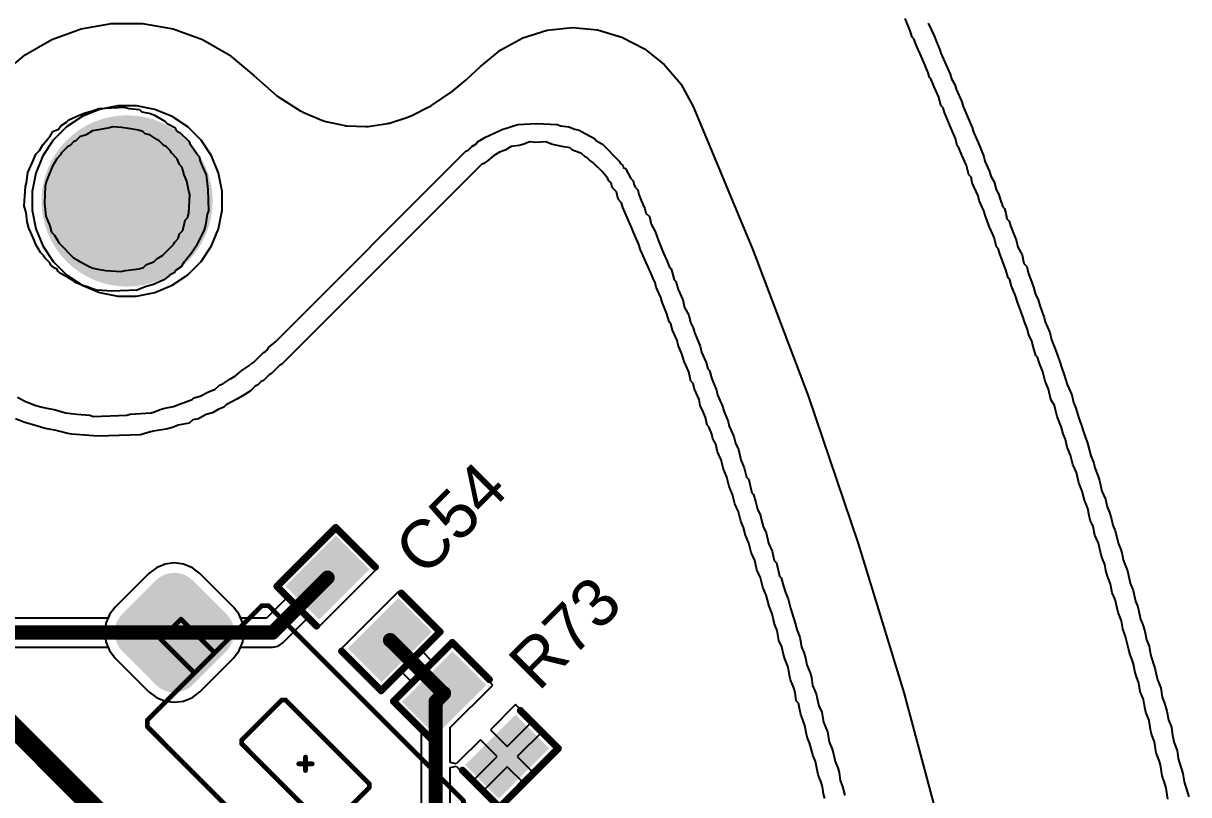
# Model space of a CAD drawing. Header units: millimetres. Extents: x 95 to 305, y 96 to 295.
# Drawn here: x 277.37 to 301.87, y 225.35 to 241.56 of the extents above; entities that cross this region are included whole.
import ezdxf

# ---------------------------------------------------------------- set-up
doc = ezdxf.new("R2010")
doc.units = ezdxf.units.MM
for name, color, linetype in [('BottomLayer', 5, 'Continuous'), ('BottomOverlay', 54, 'Continuous'), ('BottomSolder', 6, 'Continuous'), ('Mechanical1', 6, 'Continuous'), ('Mechanical11', 56, 'Continuous'), ('Mechanical15', 56, 'Continuous'), ('MultiLayer', 9, 'Continuous'), ('PadHoleLayer', 156, 'Continuous'), ('TopLayer', 1, 'Continuous'), ('TopOverlay', 2, 'Continuous'), ('TopPaste', 8, 'Continuous'), ('TopSolder', 216, 'Continuous')]:
    doc.layers.add(name, color=color, linetype=linetype)
doc.styles.add('Arial', font='arial.ttf', dxfattribs={"height": 0.2})

# ---------------------------------------------------------------- blocks, each defined once
blk = doc.blocks.new('PTS636_SP43_LFS_71')
at = {"layer": 'BottomLayer'}
h = blk.add_hatch(color=5, dxfattribs=at)
edge = h.paths.add_edge_path()
edge.add_arc((-4.4, 0.5), 0.5, 90, 180)
edge.add_line((-4.9, 0.5), (-4.9, -0.5))
edge.add_arc((-4.4, -0.5), 0.5, 180, 270)
edge.add_line((-4.4, -1), (-3.4, -1))
edge.add_arc((-3.4, -0.5), 0.5, 270, 360)
edge.add_line((-2.9, -0.5), (-2.9, 0.5))
edge.add_arc((-3.4, 0.5), 0.5, 0, 90)
edge.add_line((-3.4, 1), (-4.4, 1))
h = blk.add_hatch(color=5, dxfattribs=at)
edge = h.paths.add_edge_path()
edge.add_arc((3.4, 0.5), 0.5, 90, 180)
edge.add_line((2.9, 0.5), (2.9, -0.5))
edge.add_arc((3.4, -0.5), 0.5, 180, 270)
edge.add_line((3.4, -1), (4.4, -1))
edge.add_arc((4.4, -0.5), 0.5, 270, 360)
edge.add_line((4.9, -0.5), (4.9, 0.5))
edge.add_arc((4.4, 0.5), 0.5, 0, 90)
edge.add_line((4.4, 1), (3.4, 1))
at = {"layer": 'BottomSolder'}
h = blk.add_hatch(color=6, dxfattribs=at)
edge = h.paths.add_edge_path()
edge.add_arc((-4.4, 0.5), 0.55, 90, 180)
edge.add_line((-4.95, 0.5), (-4.95, -0.5))
edge.add_arc((-4.4, -0.5), 0.55, 180, 270)
edge.add_line((-4.4, -1.05), (-3.4, -1.05))
edge.add_arc((-3.4, -0.5), 0.55, 270, 360)
edge.add_line((-2.85, -0.5), (-2.85, 0.5))
edge.add_arc((-3.4, 0.5), 0.55, 0, 90)
edge.add_line((-3.4, 1.05), (-4.4, 1.05))
h = blk.add_hatch(color=6, dxfattribs=at)
edge = h.paths.add_edge_path()
edge.add_arc((3.4, 0.5), 0.55, 90, 180)
edge.add_line((2.85, 0.5), (2.85, -0.5))
edge.add_arc((3.4, -0.5), 0.55, 180, 270)
edge.add_line((3.4, -1.05), (4.4, -1.05))
edge.add_arc((4.4, -0.5), 0.55, 270, 360)
edge.add_line((4.95, -0.5), (4.95, 0.5))
edge.add_arc((4.4, 0.5), 0.55, 0, 90)
edge.add_line((4.4, 1.05), (3.4, 1.05))
at = {"layer": 'MultiLayer'}
h = blk.add_hatch(color=9, dxfattribs=at)
edge = h.paths.add_edge_path()
edge.add_arc((-4.4, 0.5), 0.5, 90, 180)
edge.add_line((-4.9, 0.5), (-4.9, -0.5))
edge.add_arc((-4.4, -0.5), 0.5, 180, 270)
edge.add_line((-4.4, -1), (-3.4, -1))
edge.add_arc((-3.4, -0.5), 0.5, 270, 360)
edge.add_line((-2.9, -0.5), (-2.9, 0.5))
edge.add_arc((-3.4, 0.5), 0.5, 0, 90)
edge.add_line((-3.4, 1), (-4.4, 1))
h = blk.add_hatch(color=9, dxfattribs=at)
edge = h.paths.add_edge_path()
edge.add_arc((3.4, 0.5), 0.5, 90, 180)
edge.add_line((2.9, 0.5), (2.9, -0.5))
edge.add_arc((3.4, -0.5), 0.5, 180, 270)
edge.add_line((3.4, -1), (4.4, -1))
edge.add_arc((4.4, -0.5), 0.5, 270, 360)
edge.add_line((4.9, -0.5), (4.9, 0.5))
edge.add_arc((4.4, 0.5), 0.5, 0, 90)
edge.add_line((4.4, 1), (3.4, 1))
at = {"layer": 'PadHoleLayer'}
h = blk.add_hatch(color=156, dxfattribs=at)
edge = h.paths.add_edge_path()
edge.add_arc((-3.9, 0), 0.25, 0, 360)
h = blk.add_hatch(color=156, dxfattribs=at)
edge = h.paths.add_edge_path()
edge.add_arc((3.9, 0), 0.25, 0, 360)
at = {"layer": 'TopLayer'}
h = blk.add_hatch(color=1, dxfattribs=at)
edge = h.paths.add_edge_path()
edge.add_arc((-4.4, 0.5), 0.5, 90, 180)
edge.add_line((-4.9, 0.5), (-4.9, -0.5))
edge.add_arc((-4.4, -0.5), 0.5, 180, 270)
edge.add_line((-4.4, -1), (-3.4, -1))
edge.add_arc((-3.4, -0.5), 0.5, 270, 360)
edge.add_line((-2.9, -0.5), (-2.9, 0.5))
edge.add_arc((-3.4, 0.5), 0.5, 0, 90)
edge.add_line((-3.4, 1), (-4.4, 1))
h = blk.add_hatch(color=1, dxfattribs=at)
edge = h.paths.add_edge_path()
edge.add_arc((3.4, 0.5), 0.5, 90, 180)
edge.add_line((2.9, 0.5), (2.9, -0.5))
edge.add_arc((3.4, -0.5), 0.5, 180, 270)
edge.add_line((3.4, -1), (4.4, -1))
edge.add_arc((4.4, -0.5), 0.5, 270, 360)
edge.add_line((4.9, -0.5), (4.9, 0.5))
edge.add_arc((4.4, 0.5), 0.5, 0, 90)
edge.add_line((4.4, 1), (3.4, 1))
at = {"layer": 'TopSolder'}
h = blk.add_hatch(color=216, dxfattribs=at)
edge = h.paths.add_edge_path()
edge.add_arc((-4.4, 0.5), 0.55, 90, 180)
edge.add_line((-4.95, 0.5), (-4.95, -0.5))
edge.add_arc((-4.4, -0.5), 0.55, 180, 270)
edge.add_line((-4.4, -1.05), (-3.4, -1.05))
edge.add_arc((-3.4, -0.5), 0.55, 270, 360)
edge.add_line((-2.85, -0.5), (-2.85, 0.5))
edge.add_arc((-3.4, 0.5), 0.55, 0, 90)
edge.add_line((-3.4, 1.05), (-4.4, 1.05))
h = blk.add_hatch(color=216, dxfattribs=at)
edge = h.paths.add_edge_path()
edge.add_arc((3.4, 0.5), 0.55, 90, 180)
edge.add_line((2.85, 0.5), (2.85, -0.5))
edge.add_arc((3.4, -0.5), 0.55, 180, 270)
edge.add_line((3.4, -1.05), (4.4, -1.05))
edge.add_arc((4.4, -0.5), 0.55, 270, 360)
edge.add_line((4.95, -0.5), (4.95, 0.5))
edge.add_arc((4.4, 0.5), 0.55, 0, 90)
edge.add_line((4.4, 1.05), (3.4, 1.05))
at = {"layer": 'TopOverlay', "const_width": 0.1}
for points in [[(-2.9, 1.8), (-3, 1.7)], [(-3, 1.7), (-3, -1.7)], [(2.9, 1.8), (-2.9, 1.8)], [(2.9, 1.8), (3, 1.7)], [(3, 1.7), (3, -1.7)], [(-1.25, 0.65), (-1.3, 0.6)], [(-1.3, 0.6), (-1.3, -0.6)], [(1.25, 0.65), (-1.25, 0.65)], [(1.25, 0.65), (1.3, 0.6)], [(1.3, 0.6), (1.3, -0.6)], [(-4, 0.3), (-4, 0)], [(-3, 0.3), (-4, 0.3)], [(4, 0.3), (3, 0.3)], [(4, 0.3), (4, 0)], [(-4, 0), (-4, -0.3)], [(-0.1, 0.1), (0.1, -0.1)], [(0.1, 0.1), (-0.1, -0.1)], [(4, 0), (4, -0.3)], [(-3, -0.3), (-4, -0.3)], [(4, -0.3), (3, -0.3)], [(-1.3, -0.6), (-1.25, -0.65)], [(1.25, -0.65), (-1.25, -0.65)], [(1.3, -0.6), (1.25, -0.65)], [(-3, -1.7), (-2.9, -1.8)], [(3, -1.7), (2.9, -1.8)], [(2.9, -1.8), (-2.9, -1.8)]]:
    blk.add_lwpolyline(points, dxfattribs=at)
at = {"layer": 'TopOverlay', "const_width": 0.05}
for points in [[(-3.025, 1.7, 1), (-2.975, 1.7, 1)], [(-3.025, 1.7, 1), (-2.975, 1.7, 1)], [(-2.925, 1.8, 1), (-2.875, 1.8, 1)], [(-2.925, 1.8, 1), (-2.875, 1.8, 1)], [(2.875, 1.8, 1), (2.925, 1.8, 1)], [(2.875, 1.8, 1), (2.925, 1.8, 1)], [(2.975, 1.7, 1), (3.025, 1.7, 1)], [(2.975, 1.7, 1), (3.025, 1.7, 1)], [(-1.325, 0.6, 1), (-1.275, 0.6, 1)], [(-1.325, 0.6, 1), (-1.275, 0.6, 1)], [(-1.275, 0.65, 1), (-1.225, 0.65, 1)], [(-1.275, 0.65, 1), (-1.225, 0.65, 1)], [(1.225, 0.65, 1), (1.275, 0.65, 1)], [(1.225, 0.65, 1), (1.275, 0.65, 1)], [(1.275, 0.6, 1), (1.325, 0.6, 1)], [(1.275, 0.6, 1), (1.325, 0.6, 1)], [(-4.025, 0.3, 1), (-3.975, 0.3, 1)], [(-4.025, 0.3, 1), (-3.975, 0.3, 1)], [(-3.025, 0.3, 1), (-2.975, 0.3, 1)], [(2.975, 0.3, 1), (3.025, 0.3, 1)], [(3.975, 0.3, 1), (4.025, 0.3, 1)], [(3.975, 0.3, 1), (4.025, 0.3, 1)], [(-4.025, 0, 1), (-3.975, 0, 1)], [(-4.025, 0, 1), (-3.975, 0, 1)], [(-0.125, 0.1, 1), (-0.075, 0.1, 1)], [(0.075, 0.1, 1), (0.125, 0.1, 1)], [(3.975, 0, 1), (4.025, 0, 1)], [(3.975, 0, 1), (4.025, 0, 1)], [(-0.125, -0.1, 1), (-0.075, -0.1, 1)], [(0.075, -0.1, 1), (0.125, -0.1, 1)], [(-4.025, -0.3, 1), (-3.975, -0.3, 1)], [(-4.025, -0.3, 1), (-3.975, -0.3, 1)], [(-3.025, -0.3, 1), (-2.975, -0.3, 1)], [(2.975, -0.3, 1), (3.025, -0.3, 1)], [(3.975, -0.3, 1), (4.025, -0.3, 1)], [(3.975, -0.3, 1), (4.025, -0.3, 1)], [(-1.325, -0.6, 1), (-1.275, -0.6, 1)], [(-1.325, -0.6, 1), (-1.275, -0.6, 1)], [(-1.275, -0.65, 1), (-1.225, -0.65, 1)], [(-1.275, -0.65, 1), (-1.225, -0.65, 1)], [(1.225, -0.65, 1), (1.275, -0.65, 1)], [(1.225, -0.65, 1), (1.275, -0.65, 1)], [(1.275, -0.6, 1), (1.325, -0.6, 1)], [(1.275, -0.6, 1), (1.325, -0.6, 1)], [(-3.025, -1.7, 1), (-2.975, -1.7, 1)], [(-3.025, -1.7, 1), (-2.975, -1.7, 1)], [(2.975, -1.7, 1), (3.025, -1.7, 1)], [(2.975, -1.7, 1), (3.025, -1.7, 1)], [(-2.925, -1.8, 1), (-2.875, -1.8, 1)], [(-2.925, -1.8, 1), (-2.875, -1.8, 1)], [(2.875, -1.8, 1), (2.925, -1.8, 1)], [(2.875, -1.8, 1), (2.925, -1.8, 1)]]:
    blk.add_lwpolyline(points, format="xyb", close=True, dxfattribs=at)
blk = doc.blocks.new('RES0805_77')
at = {"layer": 'TopLayer'}
for points in [[(-1.388, 0.678), (-0.488, 0.678), (-0.488, -0.719), (-1.388, -0.719)], [(0.492, 0.678), (1.392, 0.678), (1.392, -0.719), (0.492, -0.719)]]:
    blk.add_hatch(color=1, dxfattribs=at).paths.add_polyline_path(points)
at = {"layer": 'TopPaste'}
for points in [[(-1.388, 0.678), (-0.488, 0.678), (-0.488, -0.719), (-1.388, -0.719)], [(0.492, 0.678), (1.392, 0.678), (1.392, -0.719), (0.492, -0.719)]]:
    blk.add_hatch(color=8, dxfattribs=at).paths.add_polyline_path(points)
at = {"layer": 'TopSolder'}
for points in [[(-1.438, 0.728), (-0.438, 0.728), (-0.438, -0.769), (-1.438, -0.769)], [(0.442, 0.728), (1.442, 0.728), (1.442, -0.769), (0.442, -0.769)]]:
    blk.add_hatch(color=216, dxfattribs=at).paths.add_polyline_path(points)
at = {"layer": 'TopOverlay', "const_width": 0.15}
for points in [[(-0.475, 0.85), (-1.575, 0.85)], [(-1.575, 0.825), (-1.575, -0.875)], [(1.575, 0.85), (0.475, 0.85)], [(1.575, 0.825), (1.575, -0.875)], [(-0.45, -0.9), (-1.575, -0.9)], [(1.575, -0.9), (0.475, -0.9)]]:
    blk.add_lwpolyline(points, dxfattribs=at)
at = {"layer": 'TopOverlay', "const_width": 0.075}
for points in [[(-1.613, 0.85, 1), (-1.538, 0.85, 1)], [(-1.613, 0.825, 1), (-1.538, 0.825, 1)], [(-0.513, 0.85, 1), (-0.437, 0.85, 1)], [(0.437, 0.85, 1), (0.513, 0.85, 1)], [(1.538, 0.85, 1), (1.613, 0.85, 1)], [(1.538, 0.825, 1), (1.613, 0.825, 1)], [(-1.613, -0.875, 1), (-1.538, -0.875, 1)], [(-1.613, -0.9, 1), (-1.538, -0.9, 1)], [(-0.487, -0.9, 1), (-0.412, -0.9, 1)], [(0.437, -0.9, 1), (0.513, -0.9, 1)], [(1.538, -0.875, 1), (1.613, -0.875, 1)], [(1.538, -0.9, 1), (1.613, -0.9, 1)]]:
    blk.add_lwpolyline(points, format="xyb", close=True, dxfattribs=at)
blk = doc.blocks.new('CAP0805_157')
at = {"layer": 'TopLayer'}
for points in [[(-1.379, 0.704), (-0.479, 0.704), (-0.479, -0.693), (-1.379, -0.693)], [(0.481, 0.704), (1.381, 0.704), (1.381, -0.693), (0.481, -0.693)]]:
    blk.add_hatch(color=1, dxfattribs=at).paths.add_polyline_path(points)
at = {"layer": 'TopPaste'}
for points in [[(-1.379, 0.704), (-0.479, 0.704), (-0.479, -0.693), (-1.379, -0.693)], [(0.481, 0.704), (1.381, 0.704), (1.381, -0.693), (0.481, -0.693)]]:
    blk.add_hatch(color=8, dxfattribs=at).paths.add_polyline_path(points)
at = {"layer": 'TopSolder'}
for points in [[(-1.429, 0.754), (-0.429, 0.754), (-0.429, -0.743), (-1.429, -0.743)], [(0.431, 0.754), (1.431, 0.754), (1.431, -0.743), (0.431, -0.743)]]:
    blk.add_hatch(color=216, dxfattribs=at).paths.add_polyline_path(points)
at = {"layer": 'TopOverlay', "const_width": 0.15}
for points in [[(-1.55, 0.875), (-0.375, 0.875)], [(-1.55, -0.85), (-1.55, 0.85)], [(0.4, 0.875), (1.55, 0.875)], [(1.55, -0.85), (1.55, 0.85)], [(-1.55, -0.875), (-0.375, -0.875)], [(0.375, -0.875), (1.55, -0.875)]]:
    blk.add_lwpolyline(points, dxfattribs=at)
at = {"layer": 'TopOverlay', "const_width": 0.075}
for points in [[(-1.588, 0.875, 1), (-1.513, 0.875, 1)], [(-1.588, 0.85, 1), (-1.513, 0.85, 1)], [(-0.413, 0.875, 1), (-0.337, 0.875, 1)], [(0.362, 0.875, 1), (0.437, 0.875, 1)], [(1.512, 0.875, 1), (1.587, 0.875, 1)], [(1.512, 0.85, 1), (1.587, 0.85, 1)], [(-1.588, -0.85, 1), (-1.513, -0.85, 1)], [(-1.588, -0.875, 1), (-1.513, -0.875, 1)], [(-0.413, -0.875, 1), (-0.337, -0.875, 1)], [(0.337, -0.875, 1), (0.413, -0.875, 1)], [(1.512, -0.85, 1), (1.587, -0.85, 1)], [(1.512, -0.875, 1), (1.587, -0.875, 1)]]:
    blk.add_lwpolyline(points, format="xyb", close=True, dxfattribs=at)
blk = doc.blocks.new('HC_05_197')
at = {"layer": 'Mechanical1', "const_width": 0.1}
blk.add_lwpolyline([(-7.096, 15.037), (6.924, 15.037)], dxfattribs=at)
at = {"layer": 'Mechanical11', "const_width": 0.254}
blk.add_lwpolyline([(-7.267, 15.042), (6.957, 15.042)], dxfattribs=at)
at = {"layer": 'Mechanical15', "const_width": 0.1}
blk.add_lwpolyline([(-8.386, 15.287), (8.114, 15.287)], dxfattribs=at)
at = {"layer": 'TopOverlay', "const_width": 0.2}
blk.add_lwpolyline([(-7.186, 15.137), (7.014, 15.137)], dxfattribs=at)

msp = doc.modelspace()

# ---------------------------------------------------------------- hatches: boundary and pattern name
at = {"layer": 'BottomLayer'}
h = msp.add_hatch(color=5, dxfattribs=at)
edge = h.paths.add_edge_path()
edge.add_arc((279.549, 237.83), 1.75, 0, 360)
at = {"layer": 'BottomSolder'}
h = msp.add_hatch(color=6, dxfattribs=at)
edge = h.paths.add_edge_path()
edge.add_arc((279.549, 237.83), 1.8, 0, 360)
at = {"layer": 'MultiLayer'}
h = msp.add_hatch(color=9, dxfattribs=at)
edge = h.paths.add_edge_path()
edge.add_arc((279.549, 237.83), 1.75, 0, 360)
at = {"layer": 'PadHoleLayer'}
h = msp.add_hatch(color=156, dxfattribs=at)
edge = h.paths.add_edge_path()
edge.add_arc((279.549, 237.83), 1.75, 0, 360)
at = {"layer": 'TopLayer'}
h = msp.add_hatch(color=1, dxfattribs=at)
edge = h.paths.add_edge_path()
edge.add_arc((279.549, 237.83), 1.75, 0, 360)
at = {"layer": 'TopSolder'}
h = msp.add_hatch(color=216, dxfattribs=at)
edge = h.paths.add_edge_path()
edge.add_arc((279.549, 237.83), 1.8, 0, 360)

# ---------------------------------------------------------------- linework, layer by layer
at = {"layer": 'BottomLayer'}
for p, q in [((277.967, 241.224), (278.58, 241.447)), ((278.58, 241.447), (279.223, 241.56)), ((279.223, 241.56), (279.876, 241.56)), ((279.876, 241.56), (280.519, 241.447)), ((280.519, 241.447), (281.132, 241.224)), ((287.874, 241.26), (288.383, 241.417)), ((288.383, 241.417), (288.913, 241.472)), ((288.913, 241.472), (289.444, 241.424)), ((289.444, 241.424), (289.956, 241.275)), ((277.402, 240.897), (277.967, 241.224)), ((281.132, 241.224), (281.697, 240.897)), ((287.405, 241.007), (287.874, 241.26)), ((289.956, 241.275), (290.429, 241.029)), ((286.98, 240.658), (287.405, 241.007)), ((290.429, 241.029), (290.845, 240.697)), ((276.889, 240.467), (277.402, 240.897)), ((281.697, 240.897), (282.212, 240.465)), ((286.691, 240.386), (286.98, 240.658)), ((290.845, 240.697), (291.19, 240.29)), ((282.212, 240.465), (282.688, 240.047)), ((286.384, 240.133), (286.678, 240.375)), ((286.678, 240.375), (286.683, 240.381)), ((286.683, 240.381), (286.691, 240.386)), ((291.19, 240.29), (291.454, 239.815)), ((282.688, 240.047), (282.705, 240.037)), ((282.705, 240.037), (282.719, 240.024)), ((282.719, 240.024), (283.202, 239.715)), ((285.95, 239.838), (286.365, 240.118)), ((286.365, 240.118), (286.373, 240.127)), ((286.373, 240.127), (286.384, 240.133)), ((278.966, 239.753), (278.602, 239.603)), ((279.353, 239.83), (278.966, 239.753)), ((279.746, 239.83), (279.353, 239.83)), ((280.133, 239.753), (279.746, 239.83)), ((280.497, 239.603), (280.133, 239.753)), ((283.202, 239.715), (283.223, 239.707)), ((283.223, 239.707), (283.242, 239.695)), ((283.242, 239.695), (283.681, 239.512)), ((285.509, 239.614), (285.921, 239.821)), ((285.921, 239.821), (285.934, 239.831)), ((285.934, 239.831), (285.95, 239.838)), ((291.454, 239.815), (292.709, 236.799)), ((278.602, 239.603), (278.275, 239.384)), ((280.824, 239.384), (280.497, 239.603)), ((283.681, 239.512), (283.704, 239.508)), ((283.704, 239.508), (283.725, 239.498)), ((283.725, 239.498), (284.124, 239.412)), ((284.618, 239.395), (285.024, 239.456)), ((285.024, 239.456), (285.044, 239.463)), ((285.044, 239.463), (285.065, 239.466)), ((285.065, 239.466), (285.474, 239.599)), ((285.474, 239.599), (285.491, 239.609)), ((285.491, 239.609), (285.509, 239.614)), ((278.275, 239.384), (277.996, 239.105)), ((281.103, 239.105), (280.824, 239.384)), ((284.124, 239.412), (284.147, 239.411)), ((284.147, 239.411), (284.17, 239.406)), ((284.17, 239.406), (284.572, 239.393)), ((284.572, 239.393), (284.595, 239.396)), ((284.595, 239.396), (284.618, 239.395)), ((277.996, 239.105), (277.777, 238.778)), ((281.322, 238.778), (281.103, 239.105)), ((277.777, 238.778), (277.626, 238.414)), ((281.473, 238.414), (281.322, 238.778)), ((277.626, 238.414), (277.549, 238.027)), ((281.549, 238.027), (281.473, 238.414)), ((277.549, 238.027), (277.549, 237.633)), ((281.549, 237.633), (281.549, 238.027)), ((277.549, 237.633), (277.626, 237.247)), ((281.473, 237.247), (281.549, 237.633)), ((277.626, 237.247), (277.777, 236.883)), ((281.322, 236.883), (281.473, 237.247)), ((277.777, 236.883), (277.996, 236.555)), ((281.103, 236.555), (281.322, 236.883)), ((292.709, 236.799), (293.868, 233.733)), ((277.996, 236.555), (278.275, 236.277)), ((280.824, 236.277), (281.103, 236.555)), ((278.275, 236.277), (278.602, 236.058)), ((280.497, 236.058), (280.824, 236.277)), ((278.602, 236.058), (278.966, 235.907)), ((280.133, 235.907), (280.497, 236.058)), ((278.966, 235.907), (279.353, 235.83)), ((279.353, 235.83), (279.746, 235.83)), ((279.746, 235.83), (280.133, 235.907)), ((293.868, 233.733), (294.925, 230.631)), ((294.925, 230.631), (295.88, 227.497)), ((280.346, 230.196), (280.164, 230.12)), ((280.542, 230.221), (280.346, 230.196)), ((280.738, 230.196), (280.542, 230.221)), ((280.921, 230.12), (280.738, 230.196)), ((280.007, 230), (279.3, 229.293)), ((280.164, 230.12), (280.007, 230)), ((281.077, 230), (280.921, 230.12)), ((281.784, 229.293), (281.077, 230)), ((279.3, 229.293), (279.18, 229.136)), ((281.905, 229.136), (281.784, 229.293)), ((279.104, 228.954), (279.079, 228.758)), ((279.18, 229.136), (279.104, 228.954)), ((281.98, 228.954), (281.905, 229.136)), ((282.006, 228.758), (281.98, 228.954)), ((279.079, 228.758), (279.104, 228.562)), ((281.98, 228.562), (282.006, 228.758)), ((279.104, 228.562), (279.18, 228.379)), ((281.905, 228.379), (281.98, 228.562)), ((279.18, 228.379), (279.3, 228.223)), ((279.3, 228.223), (280.007, 227.516)), ((281.077, 227.516), (281.784, 228.223)), ((281.784, 228.223), (281.905, 228.379)), ((280.007, 227.516), (280.164, 227.395)), ((280.921, 227.395), (281.077, 227.516)), ((295.88, 227.497), (296.732, 224.332)), ((280.164, 227.395), (280.346, 227.32)), ((280.346, 227.32), (280.542, 227.294)), ((280.542, 227.294), (280.738, 227.32)), ((280.738, 227.32), (280.921, 227.395))]:
    msp.add_line(p, q, dxfattribs=at)
at = {"layer": 'BottomOverlay'}
for p, q in [((296.019, 241.407), (295.91, 241.663)), ((296.056, 241.273), (296.019, 241.407)), ((296.397, 241.565), (296.518, 241.298)), ((296.092, 241.237), (296.056, 241.273)), ((296.153, 241.079), (296.092, 241.237)), ((296.518, 241.298), (296.567, 241.176)), ((296.567, 241.176), (296.64, 241.006)), ((296.275, 240.811), (296.153, 241.079)), ((296.64, 241.006), (296.664, 240.933)), ((296.664, 240.933), (296.859, 240.494)), ((296.348, 240.64), (296.275, 240.811)), ((296.397, 240.519), (296.348, 240.64)), ((296.421, 240.421), (296.397, 240.519)), ((296.457, 240.385), (296.421, 240.421)), ((296.859, 240.494), (296.883, 240.397)), ((296.518, 240.227), (296.457, 240.385)), ((296.616, 240.008), (296.518, 240.227)), ((296.883, 240.397), (296.956, 240.275)), ((296.956, 240.275), (296.981, 240.178)), ((296.981, 240.178), (297.102, 239.91)), ((296.664, 239.837), (296.616, 240.008)), ((278.544, 239.63), (278.665, 239.679)), ((278.665, 239.679), (278.799, 239.716)), ((278.799, 239.716), (278.957, 239.776)), ((278.957, 239.776), (279.493, 239.801)), ((279.493, 239.801), (279.59, 239.776)), ((279.59, 239.776), (279.809, 239.752)), ((279.809, 239.752), (279.858, 239.703)), ((279.858, 239.703), (280.04, 239.667)), ((296.713, 239.789), (296.664, 239.837)), ((296.737, 239.691), (296.713, 239.789)), ((296.81, 239.521), (296.737, 239.691)), ((297.102, 239.91), (297.127, 239.813)), ((297.127, 239.813), (297.322, 239.375)), ((278.154, 239.411), (278.276, 239.484)), ((278.276, 239.484), (278.325, 239.533)), ((278.325, 239.533), (278.544, 239.63)), ((280.04, 239.667), (280.126, 239.63)), ((280.126, 239.63), (280.345, 239.509)), ((280.345, 239.509), (280.393, 239.46)), ((280.393, 239.46), (280.552, 239.375)), ((287.671, 239.411), (287.768, 239.436)), ((287.768, 239.436), (288.158, 239.46)), ((288.158, 239.46), (288.596, 239.436)), ((288.596, 239.436), (288.669, 239.411)), ((296.859, 239.399), (296.81, 239.521)), ((277.923, 239.18), (277.984, 239.29)), ((277.984, 239.29), (278.105, 239.338)), ((278.105, 239.338), (278.154, 239.411)), ((278.69, 239.217), (278.556, 239.18)), ((278.824, 239.302), (278.69, 239.217)), ((278.945, 239.326), (278.824, 239.302)), ((279.176, 239.363), (278.945, 239.326)), ((279.249, 239.387), (279.176, 239.363)), ((279.432, 239.375), (279.249, 239.387)), ((279.578, 239.35), (279.432, 239.375)), ((279.785, 239.314), (279.578, 239.35)), ((279.882, 239.29), (279.785, 239.314)), ((279.931, 239.241), (279.882, 239.29)), ((280.028, 239.217), (279.931, 239.241)), ((280.174, 239.119), (280.028, 239.217)), ((280.552, 239.375), (280.576, 239.326)), ((280.576, 239.326), (280.612, 239.29)), ((280.612, 239.29), (280.661, 239.265)), ((280.661, 239.265), (280.844, 239.083)), ((287.087, 239.168), (287.452, 239.338)), ((287.452, 239.338), (287.549, 239.363)), ((287.549, 239.363), (287.671, 239.411)), ((288.669, 239.411), (288.839, 239.387)), ((288.839, 239.387), (288.961, 239.338)), ((288.961, 239.338), (289.058, 239.314)), ((289.058, 239.314), (289.107, 239.29)), ((289.107, 239.29), (289.375, 239.144)), ((296.969, 239.144), (296.859, 239.399)), ((297.322, 239.375), (297.346, 239.277)), ((297.346, 239.277), (297.443, 239.058)), ((277.704, 238.888), (277.777, 239.01)), ((277.777, 239.01), (277.886, 239.144)), ((277.886, 239.144), (277.923, 239.18)), ((278.3, 238.973), (278.166, 238.839)), ((278.349, 238.998), (278.3, 238.973)), ((278.422, 239.071), (278.349, 238.998)), ((278.471, 239.095), (278.422, 239.071)), ((278.556, 239.18), (278.471, 239.095)), ((280.223, 239.095), (280.174, 239.119)), ((280.32, 238.998), (280.223, 239.095)), ((280.369, 238.973), (280.32, 238.998)), ((280.454, 238.888), (280.369, 238.973)), ((280.844, 239.083), (280.868, 239.034)), ((280.868, 239.034), (280.99, 238.864)), ((286.722, 238.9), (286.795, 238.973)), ((286.795, 238.973), (286.904, 239.034)), ((286.904, 239.034), (286.916, 239.071)), ((286.916, 239.071), (287.087, 239.168)), ((287.622, 238.973), (287.501, 238.9)), ((287.793, 238.998), (287.622, 238.973)), ((287.89, 239.022), (287.793, 238.998)), ((288.012, 239.071), (287.89, 239.022)), ((288.146, 239.058), (288.012, 239.071)), ((288.352, 239.071), (288.146, 239.058)), ((288.474, 239.022), (288.352, 239.071)), ((288.596, 238.998), (288.474, 239.022)), ((288.693, 238.973), (288.596, 238.998)), ((288.864, 238.949), (288.693, 238.973)), ((288.912, 238.9), (288.864, 238.949)), ((289.375, 239.144), (289.423, 239.095)), ((289.423, 239.095), (289.545, 239.022)), ((289.545, 239.022), (289.898, 238.669)), ((297.005, 238.985), (296.969, 239.144)), ((297.042, 238.949), (297.005, 238.985)), ((297.102, 238.791), (297.042, 238.949)), ((297.443, 239.058), (297.492, 238.937)), ((277.582, 238.693), (277.631, 238.815)), ((277.631, 238.815), (277.704, 238.888)), ((278.069, 238.718), (277.972, 238.547)), ((278.142, 238.791), (278.069, 238.718)), ((278.166, 238.839), (278.142, 238.791)), ((280.479, 238.839), (280.454, 238.888)), ((280.6, 238.718), (280.479, 238.839)), ((280.649, 238.596), (280.6, 238.718)), ((280.99, 238.864), (281.014, 238.815)), ((281.014, 238.815), (281.063, 238.766)), ((281.063, 238.766), (281.087, 238.669)), ((282.669, 234.872), (286.673, 238.876)), ((286.673, 238.876), (286.722, 238.9)), ((287.257, 238.779), (287.123, 238.669)), ((287.379, 238.852), (287.257, 238.779)), ((287.501, 238.9), (287.379, 238.852)), ((289.107, 238.827), (288.912, 238.9)), ((289.18, 238.754), (289.107, 238.827)), ((289.229, 238.73), (289.18, 238.754)), ((289.302, 238.657), (289.229, 238.73)), ((297.2, 238.572), (297.102, 238.791)), ((297.492, 238.937), (297.565, 238.766)), ((297.565, 238.766), (297.589, 238.669)), ((277.461, 238.426), (277.582, 238.693)), ((277.947, 238.474), (277.85, 238.231)), ((277.972, 238.547), (277.947, 238.474)), ((280.71, 238.535), (280.649, 238.596)), ((280.746, 238.377), (280.71, 238.535)), ((281.087, 238.669), (281.136, 238.547)), ((281.136, 238.547), (281.209, 238.377)), ((287.014, 238.608), (282.803, 234.397)), ((287.038, 238.608), (287.014, 238.608)), ((287.123, 238.669), (287.038, 238.608)), ((289.35, 238.632), (289.302, 238.657)), ((289.545, 238.438), (289.35, 238.632)), ((289.898, 238.669), (289.922, 238.62)), ((289.922, 238.62), (289.971, 238.572)), ((289.971, 238.572), (289.983, 238.535)), ((289.983, 238.535), (290.032, 238.511)), ((290.032, 238.511), (290.141, 238.304)), ((297.249, 238.377), (297.2, 238.572)), ((297.589, 238.669), (297.687, 238.45)), ((277.436, 238.207), (277.461, 238.426)), ((277.85, 238.231), (277.826, 238.134)), ((280.807, 238.243), (280.746, 238.377)), ((280.844, 238.036), (280.807, 238.243)), ((281.209, 238.377), (281.245, 238.073)), ((289.655, 238.304), (289.545, 238.438)), ((289.679, 238.255), (289.655, 238.304)), ((289.728, 238.207), (289.679, 238.255)), ((290.141, 238.304), (290.19, 238.255)), ((290.19, 238.255), (290.214, 238.158)), ((297.297, 238.328), (297.249, 238.377)), ((297.322, 238.207), (297.297, 238.328)), ((297.687, 238.45), (297.711, 238.353)), ((297.711, 238.353), (297.784, 238.231)), ((297.784, 238.231), (297.821, 238.073)), ((277.387, 237.72), (277.412, 238.134)), ((277.412, 238.134), (277.436, 238.207)), ((277.826, 238.134), (277.813, 237.781)), ((280.868, 237.963), (280.844, 238.036)), ((280.844, 237.574), (280.868, 237.963)), ((281.245, 238.073), (281.257, 237.622)), ((289.752, 238.109), (289.728, 238.207)), ((289.837, 238.024), (289.752, 238.109)), ((289.874, 237.866), (289.837, 238.024)), ((290.214, 238.158), (290.239, 238.109)), ((290.239, 238.109), (290.287, 238.06)), ((290.287, 238.06), (290.312, 237.963)), ((290.312, 237.963), (290.36, 237.841)), ((297.443, 237.939), (297.322, 238.207)), ((297.821, 238.073), (297.881, 237.963)), ((297.881, 237.963), (297.906, 237.866)), ((277.424, 237.586), (277.387, 237.72)), ((277.813, 237.781), (277.838, 237.513)), ((289.947, 237.793), (289.874, 237.866)), ((289.971, 237.695), (289.947, 237.793)), ((290.36, 237.841), (290.433, 237.671)), ((297.468, 237.841), (297.443, 237.939)), ((297.565, 237.622), (297.468, 237.841)), ((297.906, 237.866), (297.967, 237.708)), ((277.448, 237.391), (277.424, 237.586)), ((277.838, 237.513), (277.874, 237.428)), ((280.771, 237.428), (280.819, 237.476)), ((280.819, 237.476), (280.844, 237.574)), ((281.233, 237.549), (281.197, 237.318)), ((281.257, 237.622), (281.233, 237.549)), ((290.166, 237.257), (289.971, 237.695)), ((290.433, 237.671), (290.458, 237.574)), ((290.458, 237.574), (290.531, 237.501)), ((290.531, 237.501), (290.567, 237.342)), ((297.601, 237.513), (297.565, 237.622)), ((297.687, 237.282), (297.601, 237.513)), ((297.967, 237.708), (298.003, 237.671)), ((298.003, 237.671), (298.027, 237.574)), ((298.027, 237.574), (298.052, 237.452)), ((277.485, 237.257), (277.448, 237.391)), ((277.582, 237.038), (277.485, 237.257)), ((277.874, 237.428), (277.923, 237.306)), ((277.923, 237.306), (277.959, 237.172)), ((280.722, 237.209), (280.771, 237.428)), ((281.197, 237.318), (281.172, 237.221)), ((290.19, 237.184), (290.166, 237.257)), ((290.567, 237.342), (290.653, 237.184)), ((297.76, 237.111), (297.687, 237.282)), ((298.052, 237.452), (298.1, 237.403)), ((298.1, 237.403), (298.125, 237.306)), ((298.125, 237.306), (298.186, 237.148)), ((277.631, 236.917), (277.582, 237.038)), ((277.959, 237.172), (278.02, 237.111)), ((278.02, 237.111), (278.118, 236.941)), ((280.552, 236.965), (280.625, 237.038)), ((280.625, 237.038), (280.649, 237.136)), ((280.649, 237.136), (280.661, 237.148)), ((280.661, 237.148), (280.722, 237.209)), ((281.172, 237.221), (281.002, 236.88)), ((290.312, 236.917), (290.19, 237.184)), ((290.653, 237.184), (290.726, 236.99)), ((290.726, 236.99), (290.823, 236.746)), ((297.784, 237.063), (297.76, 237.111)), ((297.833, 236.868), (297.784, 237.063)), ((298.186, 237.148), (298.246, 237.014)), ((298.246, 237.014), (298.283, 236.856)), ((277.728, 236.746), (277.631, 236.917)), ((277.801, 236.673), (277.728, 236.746)), ((278.118, 236.941), (278.422, 236.637)), ((280.296, 236.685), (280.527, 236.917)), ((280.527, 236.917), (280.552, 236.965)), ((281.002, 236.88), (280.905, 236.734)), ((290.336, 236.819), (290.312, 236.917)), ((290.433, 236.6), (290.336, 236.819)), ((290.823, 236.746), (290.896, 236.576)), ((297.869, 236.831), (297.833, 236.868)), ((297.906, 236.697), (297.869, 236.831)), ((298.283, 236.856), (298.368, 236.697)), ((277.826, 236.624), (277.801, 236.673)), ((277.923, 236.527), (277.826, 236.624)), ((277.947, 236.478), (277.923, 236.527)), ((278.422, 236.637), (278.544, 236.564)), ((278.544, 236.564), (278.763, 236.442)), ((279.955, 236.491), (280.114, 236.551)), ((280.114, 236.551), (280.174, 236.612)), ((280.174, 236.612), (280.296, 236.685)), ((280.746, 236.551), (280.685, 236.442)), ((280.783, 236.588), (280.746, 236.551)), ((280.905, 236.734), (280.783, 236.588)), ((290.555, 236.332), (290.433, 236.6)), ((290.896, 236.576), (290.945, 236.454)), ((298.027, 236.381), (297.906, 236.697)), ((298.368, 236.697), (298.405, 236.515)), ((298.405, 236.515), (298.466, 236.454)), ((278.032, 236.418), (277.947, 236.478)), ((278.081, 236.393), (278.032, 236.418)), ((278.093, 236.357), (278.081, 236.393)), ((278.13, 236.32), (278.093, 236.357)), ((278.3, 236.223), (278.13, 236.32)), ((278.763, 236.442), (278.836, 236.418)), ((278.836, 236.418), (278.933, 236.393)), ((278.933, 236.393), (279.103, 236.369)), ((279.103, 236.369), (279.42, 236.345)), ((279.42, 236.345), (279.517, 236.369)), ((279.517, 236.369), (279.797, 236.405)), ((279.797, 236.405), (279.894, 236.43)), ((279.894, 236.43), (279.955, 236.491)), ((280.43, 236.259), (280.32, 236.174)), ((280.442, 236.272), (280.43, 236.259)), ((280.539, 236.32), (280.442, 236.272)), ((280.564, 236.369), (280.539, 236.32)), ((280.685, 236.442), (280.564, 236.369)), ((290.628, 236.162), (290.555, 236.332)), ((290.945, 236.454), (290.993, 236.405)), ((290.993, 236.405), (291.018, 236.308)), ((291.018, 236.308), (291.054, 236.174)), ((298.076, 236.211), (298.027, 236.381)), ((298.466, 236.454), (298.502, 236.296)), ((298.502, 236.296), (298.551, 236.174)), ((278.422, 236.15), (278.3, 236.223)), ((278.458, 236.113), (278.422, 236.15)), ((278.617, 236.052), (278.458, 236.113)), ((278.714, 236.028), (278.617, 236.052)), ((278.836, 235.979), (278.714, 236.028)), ((279.931, 236.028), (279.761, 235.955)), ((280.101, 236.077), (279.931, 236.028)), ((280.32, 236.174), (280.101, 236.077)), ((290.653, 236.113), (290.628, 236.162)), ((290.677, 236.016), (290.653, 236.113)), ((290.774, 235.797), (290.677, 236.016)), ((291.054, 236.174), (291.091, 236.138)), ((291.091, 236.138), (291.139, 235.967)), ((298.113, 236.174), (298.076, 236.211)), ((298.149, 236.04), (298.113, 236.174)), ((298.234, 235.833), (298.149, 236.04)), ((298.551, 236.174), (298.612, 236.016)), ((298.612, 236.016), (298.648, 235.882)), ((278.909, 235.955), (278.836, 235.979)), ((279.225, 235.931), (278.909, 235.955)), ((279.761, 235.955), (279.225, 235.931)), ((290.799, 235.7), (290.774, 235.797)), ((291.139, 235.967), (291.237, 235.748)), ((298.271, 235.7), (298.234, 235.833)), ((298.648, 235.882), (298.709, 235.748)), ((290.896, 235.456), (290.799, 235.7)), ((291.237, 235.748), (291.273, 235.59)), ((291.273, 235.59), (291.358, 235.432)), ((298.392, 235.383), (298.271, 235.7)), ((298.709, 235.748), (298.733, 235.651)), ((298.733, 235.651), (298.794, 235.493)), ((290.945, 235.286), (290.896, 235.456)), ((290.981, 235.249), (290.945, 235.286)), ((291.358, 235.432), (291.395, 235.274)), ((291.395, 235.274), (291.456, 235.164)), ((298.417, 235.286), (298.392, 235.383)), ((298.478, 235.152), (298.417, 235.286)), ((298.794, 235.493), (298.831, 235.383)), ((298.831, 235.383), (298.855, 235.286)), ((298.855, 235.286), (298.952, 235.067)), ((291.018, 235.115), (290.981, 235.249)), ((291.115, 234.896), (291.018, 235.115)), ((291.456, 235.164), (291.48, 235.067)), ((291.48, 235.067), (291.541, 234.909)), ((298.514, 235.018), (298.478, 235.152)), ((298.952, 235.067), (298.989, 234.909)), ((282.523, 234.75), (282.669, 234.872)), ((291.139, 234.799), (291.115, 234.896)), ((291.224, 234.592), (291.139, 234.799)), ((291.541, 234.909), (291.602, 234.775)), ((298.575, 234.884), (298.514, 235.018)), ((298.612, 234.75), (298.575, 234.884)), ((298.989, 234.909), (299.074, 234.702)), ((282.219, 234.446), (282.414, 234.641)), ((282.414, 234.641), (282.462, 234.665)), ((282.462, 234.665), (282.499, 234.702)), ((282.499, 234.702), (282.523, 234.75)), ((291.261, 234.458), (291.224, 234.592)), ((291.602, 234.775), (291.626, 234.653)), ((291.626, 234.653), (291.723, 234.434)), ((298.66, 234.58), (298.612, 234.75)), ((298.697, 234.543), (298.66, 234.58)), ((298.733, 234.41), (298.697, 234.543)), ((299.074, 234.702), (299.159, 234.47)), ((281.963, 234.264), (282.109, 234.361)), ((282.109, 234.361), (282.17, 234.422)), ((282.17, 234.422), (282.219, 234.446)), ((282.754, 234.373), (282.584, 234.203)), ((282.803, 234.397), (282.754, 234.373)), ((291.358, 234.239), (291.261, 234.458)), ((291.723, 234.434), (291.76, 234.3)), ((291.76, 234.3), (291.796, 234.264)), ((298.806, 234.239), (298.733, 234.41)), ((299.159, 234.47), (299.196, 234.337)), ((299.196, 234.337), (299.257, 234.178)), ((281.562, 233.984), (281.708, 234.081)), ((281.708, 234.081), (281.829, 234.154)), ((281.829, 234.154), (281.963, 234.264)), ((282.414, 234.057), (282.365, 234.032)), ((282.535, 234.178), (282.414, 234.057)), ((282.584, 234.203), (282.535, 234.178)), ((291.407, 234.044), (291.358, 234.239)), ((291.456, 233.996), (291.407, 234.044)), ((291.796, 234.264), (291.845, 234.093)), ((291.845, 234.093), (291.943, 233.85)), ((298.855, 234.044), (298.806, 234.239)), ((298.928, 233.874), (298.855, 234.044)), ((299.257, 234.178), (299.317, 233.971)), ((281.087, 233.728), (281.245, 233.813)), ((281.245, 233.813), (281.404, 233.874)), ((281.404, 233.874), (281.489, 233.959)), ((281.489, 233.959), (281.562, 233.984)), ((282.146, 233.838), (282.024, 233.765)), ((282.243, 233.935), (282.146, 233.838)), ((282.292, 233.959), (282.243, 233.935)), ((282.365, 234.032), (282.292, 233.959)), ((291.48, 233.874), (291.456, 233.996)), ((291.577, 233.655), (291.48, 233.874)), ((291.943, 233.85), (291.967, 233.752)), ((298.977, 233.655), (298.928, 233.874)), ((299.317, 233.971), (299.415, 233.752)), ((277.241, 233.704), (277.4, 233.619)), ((277.4, 233.619), (277.631, 233.533)), ((280.527, 233.509), (280.649, 233.558)), ((280.649, 233.558), (280.917, 233.655)), ((280.917, 233.655), (280.953, 233.692)), ((280.953, 233.692), (281.087, 233.728)), ((281.854, 233.667), (281.635, 233.546)), ((282.024, 233.765), (281.854, 233.667)), ((291.602, 233.533), (291.577, 233.655)), ((291.967, 233.752), (292.064, 233.533)), ((299.05, 233.533), (298.977, 233.655)), ((299.415, 233.752), (299.451, 233.594)), ((299.451, 233.594), (299.5, 233.472)), ((277.631, 233.533), (277.765, 233.497)), ((277.765, 233.497), (277.862, 233.472)), ((277.862, 233.472), (278.045, 233.436)), ((278.045, 233.436), (278.252, 233.375)), ((278.252, 233.375), (278.495, 233.351)), ((278.495, 233.351), (278.763, 233.326)), ((278.763, 233.326), (278.836, 233.302)), ((278.836, 233.302), (279.542, 233.326)), ((279.542, 233.326), (279.615, 233.351)), ((279.615, 233.351), (280.053, 233.375)), ((280.053, 233.375), (280.126, 233.399)), ((280.126, 233.399), (280.247, 233.448)), ((280.247, 233.448), (280.345, 233.472)), ((280.345, 233.472), (280.527, 233.509)), ((281.209, 233.339), (281.051, 233.253)), ((281.343, 233.375), (281.209, 233.339)), ((281.464, 233.448), (281.343, 233.375)), ((281.586, 233.497), (281.464, 233.448)), ((281.635, 233.546), (281.586, 233.497)), ((291.663, 233.399), (291.602, 233.533)), ((291.711, 233.278), (291.663, 233.399)), ((292.064, 233.533), (292.101, 233.399)), ((292.101, 233.399), (292.186, 233.193)), ((299.074, 233.436), (299.05, 233.533)), ((299.11, 233.302), (299.074, 233.436)), ((299.5, 233.472), (299.561, 233.266)), ((277.375, 233.18), (277.205, 233.253)), ((277.448, 233.156), (277.375, 233.18)), ((277.546, 233.132), (277.448, 233.156)), ((277.716, 233.083), (277.546, 233.132)), ((277.826, 233.047), (277.716, 233.083)), ((280.503, 233.071), (280.369, 233.034)), ((280.625, 233.12), (280.503, 233.071)), ((280.856, 233.156), (280.625, 233.12)), ((280.929, 233.229), (280.856, 233.156)), ((281.051, 233.253), (280.929, 233.229)), ((291.748, 233.12), (291.711, 233.278)), ((291.784, 233.083), (291.748, 233.12)), ((291.845, 232.925), (291.784, 233.083)), ((292.186, 233.193), (292.21, 233.095)), ((292.21, 233.095), (292.308, 232.876)), ((299.196, 233.071), (299.11, 233.302)), ((299.232, 232.937), (299.196, 233.071)), ((299.561, 233.266), (299.622, 233.107)), ((299.622, 233.107), (299.658, 232.974)), ((278.032, 233.01), (277.826, 233.047)), ((278.166, 232.974), (278.032, 233.01)), ((278.264, 232.949), (278.166, 232.974)), ((278.385, 232.925), (278.264, 232.949)), ((278.933, 232.888), (278.385, 232.925)), ((279.834, 232.913), (278.933, 232.888)), ((280.04, 232.974), (279.834, 232.913)), ((280.138, 232.998), (280.04, 232.974)), ((280.369, 233.034), (280.138, 232.998)), ((291.869, 232.827), (291.845, 232.925)), ((291.93, 232.718), (291.869, 232.827)), ((292.308, 232.876), (292.344, 232.742)), ((299.281, 232.815), (299.232, 232.937)), ((299.658, 232.974), (299.743, 232.742)), ((291.967, 232.56), (291.93, 232.718)), ((292.344, 232.742), (292.405, 232.608)), ((292.405, 232.608), (292.454, 232.389)), ((299.317, 232.657), (299.281, 232.815)), ((299.39, 232.487), (299.317, 232.657)), ((299.743, 232.742), (299.816, 232.475)), ((292.04, 232.389), (291.967, 232.56)), ((292.089, 232.195), (292.04, 232.389)), ((292.454, 232.389), (292.527, 232.219)), ((299.439, 232.292), (299.39, 232.487)), ((299.816, 232.475), (299.877, 232.316)), ((292.162, 232.024), (292.089, 232.195)), ((292.527, 232.219), (292.575, 232.024)), ((299.512, 232.122), (299.439, 232.292)), ((299.561, 231.903), (299.512, 232.122)), ((299.877, 232.316), (299.902, 232.219)), ((299.902, 232.219), (299.962, 232.061)), ((292.21, 231.83), (292.162, 232.024)), ((292.575, 232.024), (292.624, 231.976)), ((292.624, 231.976), (292.661, 231.817)), ((299.634, 231.732), (299.561, 231.903)), ((299.962, 232.061), (299.999, 231.951)), ((299.999, 231.951), (300.048, 231.732)), ((292.283, 231.659), (292.21, 231.83)), ((292.332, 231.464), (292.283, 231.659)), ((292.661, 231.817), (292.685, 231.696)), ((292.685, 231.696), (292.721, 231.659)), ((292.721, 231.659), (292.77, 231.489)), ((299.682, 231.538), (299.634, 231.732)), ((300.048, 231.732), (300.121, 231.562)), ((292.405, 231.294), (292.332, 231.464)), ((292.77, 231.489), (292.807, 231.355)), ((292.807, 231.355), (292.867, 231.221)), ((299.755, 231.367), (299.682, 231.538)), ((299.78, 231.221), (299.755, 231.367)), ((300.121, 231.562), (300.157, 231.404)), ((300.157, 231.404), (300.206, 231.282)), ((292.454, 231.099), (292.405, 231.294)), ((292.867, 231.221), (292.892, 231.124)), ((292.892, 231.124), (292.928, 230.99)), ((299.804, 231.124), (299.78, 231.221)), ((299.865, 230.99), (299.804, 231.124)), ((300.206, 231.282), (300.242, 231.172)), ((300.242, 231.172), (300.279, 231.014)), ((292.514, 230.966), (292.454, 231.099)), ((292.551, 230.807), (292.514, 230.966)), ((292.928, 230.99), (292.989, 230.856)), ((292.989, 230.856), (293.038, 230.637)), ((299.902, 230.807), (299.865, 230.99)), ((300.279, 231.014), (300.327, 230.893)), ((300.327, 230.893), (300.4, 230.625)), ((292.624, 230.637), (292.551, 230.807)), ((292.673, 230.442), (292.624, 230.637)), ((293.038, 230.637), (293.111, 230.467)), ((299.975, 230.637), (299.902, 230.807)), ((300.023, 230.418), (299.975, 230.637)), ((300.4, 230.625), (300.449, 230.503)), ((292.746, 230.272), (292.673, 230.442)), ((293.111, 230.467), (293.159, 230.272)), ((300.06, 230.308), (300.023, 230.418)), ((300.449, 230.503), (300.474, 230.406)), ((300.474, 230.406), (300.498, 230.284)), ((292.794, 230.077), (292.746, 230.272)), ((293.159, 230.272), (293.208, 230.223)), ((293.208, 230.223), (293.269, 229.943)), ((300.108, 230.187), (300.06, 230.308)), ((300.133, 230.065), (300.108, 230.187)), ((300.498, 230.284), (300.547, 230.162)), ((300.547, 230.162), (300.583, 230.053)), ((292.867, 229.907), (292.794, 230.077)), ((292.916, 229.712), (292.867, 229.907)), ((293.269, 229.943), (293.306, 229.907)), ((293.306, 229.907), (293.354, 229.736)), ((300.157, 229.968), (300.133, 230.065)), ((300.23, 229.773), (300.157, 229.968)), ((300.583, 230.053), (300.644, 229.797)), ((292.989, 229.542), (292.916, 229.712)), ((293.354, 229.736), (293.391, 229.603)), ((300.267, 229.59), (300.23, 229.773)), ((300.644, 229.797), (300.705, 229.639)), ((300.705, 229.639), (300.753, 229.42)), ((293.013, 229.444), (292.989, 229.542)), ((293.05, 229.31), (293.013, 229.444)), ((293.391, 229.603), (293.452, 229.469)), ((293.452, 229.469), (293.5, 229.274)), ((300.327, 229.456), (300.267, 229.59)), ((300.388, 229.177), (300.327, 229.456)), ((300.753, 229.42), (300.802, 229.298)), ((293.111, 229.152), (293.05, 229.31)), ((293.135, 229.055), (293.111, 229.152)), ((293.5, 229.274), (293.598, 228.958)), ((300.461, 229.006), (300.388, 229.177)), ((300.802, 229.298), (300.826, 229.201)), ((300.826, 229.201), (300.863, 229.043)), ((293.172, 228.921), (293.135, 229.055)), ((293.22, 228.799), (293.172, 228.921)), ((293.598, 228.958), (293.634, 228.824)), ((300.486, 228.836), (300.461, 229.006)), ((300.863, 229.043), (300.912, 228.921)), ((300.912, 228.921), (300.948, 228.787)), ((293.257, 228.592), (293.22, 228.799)), ((293.634, 228.824), (293.695, 228.665)), ((293.695, 228.665), (293.731, 228.459)), ((300.547, 228.678), (300.486, 228.836)), ((300.607, 228.422), (300.547, 228.678)), ((300.948, 228.787), (300.985, 228.605)), ((293.318, 228.459), (293.257, 228.592)), ((293.354, 228.3), (293.318, 228.459)), ((293.731, 228.459), (293.78, 228.337)), ((300.644, 228.288), (300.607, 228.422)), ((300.985, 228.605), (301.045, 228.471)), ((301.045, 228.471), (301.07, 228.3)), ((293.379, 228.203), (293.354, 228.3)), ((293.452, 228.033), (293.379, 228.203)), ((293.78, 228.337), (293.817, 228.227)), ((293.817, 228.227), (293.841, 228.081)), ((300.693, 228.166), (300.644, 228.288)), ((300.717, 228.069), (300.693, 228.166)), ((301.07, 228.3), (301.167, 227.984)), ((293.476, 227.862), (293.452, 228.033)), ((293.841, 228.081), (293.914, 227.911)), ((300.741, 227.947), (300.717, 228.069)), ((300.766, 227.85), (300.741, 227.947)), ((301.167, 227.984), (301.192, 227.887)), ((293.5, 227.765), (293.476, 227.862)), ((293.573, 227.595), (293.5, 227.765)), ((293.914, 227.911), (293.938, 227.814)), ((293.938, 227.814), (293.963, 227.643)), ((300.826, 227.692), (300.766, 227.85)), ((300.851, 227.521), (300.826, 227.692)), ((301.192, 227.887), (301.216, 227.765)), ((301.216, 227.765), (301.289, 227.595)), ((293.598, 227.497), (293.573, 227.595)), ((293.622, 227.327), (293.598, 227.497)), ((293.963, 227.643), (294.036, 227.473)), ((294.036, 227.473), (294.06, 227.375)), ((300.924, 227.351), (300.851, 227.521)), ((301.289, 227.595), (301.313, 227.4)), ((293.671, 227.278), (293.622, 227.327)), ((293.695, 227.132), (293.671, 227.278)), ((294.06, 227.375), (294.097, 227.217)), ((294.097, 227.217), (294.157, 227.083)), ((300.948, 227.181), (300.924, 227.351)), ((300.972, 227.083), (300.948, 227.181)), ((301.313, 227.4), (301.362, 227.278)), ((301.362, 227.278), (301.411, 227.108)), ((293.719, 227.035), (293.695, 227.132)), ((293.756, 226.925), (293.719, 227.035)), ((294.157, 227.083), (294.194, 226.876)), ((301.045, 226.913), (300.972, 227.083)), ((301.411, 227.108), (301.447, 226.925)), ((293.804, 226.803), (293.756, 226.925)), ((293.829, 226.657), (293.804, 226.803)), ((294.194, 226.876), (294.23, 226.791)), ((294.23, 226.791), (294.279, 226.67)), ((301.07, 226.718), (301.045, 226.913)), ((301.094, 226.621), (301.07, 226.718)), ((301.447, 226.925), (301.508, 226.767)), ((301.508, 226.767), (301.532, 226.597)), ((293.853, 226.56), (293.829, 226.657)), ((293.902, 226.438), (293.853, 226.56)), ((294.279, 226.67), (294.316, 226.463)), ((294.316, 226.463), (294.376, 226.305)), ((301.155, 226.463), (301.094, 226.621)), ((301.192, 226.231), (301.155, 226.463)), ((301.532, 226.597), (301.569, 226.438)), ((293.975, 226.171), (293.902, 226.438)), ((294.376, 226.305), (294.401, 226.207)), ((294.401, 226.207), (294.437, 226.049)), ((301.252, 226.073), (301.192, 226.231)), ((301.569, 226.438), (301.63, 226.28)), ((301.63, 226.28), (301.654, 226.11)), ((294.024, 226.049), (293.975, 226.171)), ((294.084, 225.769), (294.024, 226.049)), ((294.437, 226.049), (294.498, 225.915)), ((301.277, 225.976), (301.252, 226.073)), ((301.313, 225.745), (301.277, 225.976)), ((301.654, 226.11), (301.751, 225.793)), ((294.145, 225.611), (294.084, 225.769)), ((294.498, 225.915), (294.522, 225.818)), ((294.522, 225.818), (294.547, 225.647)), ((301.374, 225.586), (301.313, 225.745)), ((301.751, 225.793), (301.776, 225.623)), ((294.17, 225.513), (294.145, 225.611)), ((294.194, 225.367), (294.17, 225.513)), ((294.547, 225.647), (294.596, 225.526)), ((294.596, 225.526), (294.644, 225.331)), ((301.398, 225.489), (301.374, 225.586)), ((301.435, 225.258), (301.398, 225.489)), ((301.776, 225.623), (301.873, 225.307)), ((294.218, 225.27), (294.194, 225.367))]:
    msp.add_line(p, q, dxfattribs=at)
at = {"layer": 'TopLayer'}
for p, q in [((277.967, 241.224), (278.58, 241.447)), ((278.58, 241.447), (279.223, 241.56)), ((279.223, 241.56), (279.876, 241.56)), ((279.876, 241.56), (280.519, 241.447)), ((280.519, 241.447), (281.132, 241.224)), ((287.874, 241.26), (288.383, 241.417)), ((288.383, 241.417), (288.913, 241.472)), ((288.913, 241.472), (289.444, 241.424)), ((289.444, 241.424), (289.956, 241.275)), ((277.402, 240.897), (277.967, 241.224)), ((281.132, 241.224), (281.697, 240.897)), ((287.405, 241.007), (287.874, 241.26)), ((289.956, 241.275), (290.429, 241.029)), ((286.98, 240.658), (287.405, 241.007)), ((290.429, 241.029), (290.845, 240.697)), ((276.889, 240.467), (277.402, 240.897)), ((281.697, 240.897), (282.212, 240.465)), ((286.691, 240.386), (286.98, 240.658)), ((290.845, 240.697), (291.19, 240.29)), ((282.212, 240.465), (282.688, 240.047)), ((286.384, 240.133), (286.678, 240.375)), ((286.678, 240.375), (286.683, 240.381)), ((286.683, 240.381), (286.691, 240.386)), ((291.19, 240.29), (291.454, 239.815)), ((282.688, 240.047), (282.705, 240.037)), ((282.705, 240.037), (282.719, 240.024)), ((282.719, 240.024), (283.202, 239.715)), ((285.95, 239.838), (286.365, 240.118)), ((286.365, 240.118), (286.373, 240.127)), ((286.373, 240.127), (286.384, 240.133)), ((278.966, 239.753), (278.602, 239.603)), ((279.353, 239.83), (278.966, 239.753)), ((279.746, 239.83), (279.353, 239.83)), ((280.133, 239.753), (279.746, 239.83)), ((280.497, 239.603), (280.133, 239.753)), ((283.202, 239.715), (283.223, 239.707)), ((283.223, 239.707), (283.242, 239.695)), ((283.242, 239.695), (283.681, 239.512)), ((285.509, 239.614), (285.921, 239.821)), ((285.921, 239.821), (285.934, 239.831)), ((285.934, 239.831), (285.95, 239.838)), ((291.454, 239.815), (292.709, 236.799)), ((278.602, 239.603), (278.275, 239.384)), ((280.824, 239.384), (280.497, 239.603)), ((283.681, 239.512), (283.704, 239.508)), ((283.704, 239.508), (283.725, 239.498)), ((283.725, 239.498), (284.124, 239.412)), ((284.618, 239.395), (285.024, 239.456)), ((285.024, 239.456), (285.044, 239.463)), ((285.044, 239.463), (285.065, 239.466)), ((285.065, 239.466), (285.474, 239.599)), ((285.474, 239.599), (285.491, 239.609)), ((285.491, 239.609), (285.509, 239.614)), ((278.275, 239.384), (277.996, 239.105)), ((281.103, 239.105), (280.824, 239.384)), ((284.124, 239.412), (284.147, 239.411)), ((284.147, 239.411), (284.17, 239.406)), ((284.17, 239.406), (284.572, 239.393)), ((284.572, 239.393), (284.595, 239.396)), ((284.595, 239.396), (284.618, 239.395)), ((277.996, 239.105), (277.777, 238.778)), ((281.322, 238.778), (281.103, 239.105)), ((277.777, 238.778), (277.626, 238.414)), ((281.473, 238.414), (281.322, 238.778)), ((277.626, 238.414), (277.549, 238.027)), ((281.549, 238.027), (281.473, 238.414)), ((277.549, 238.027), (277.549, 237.633)), ((281.549, 237.633), (281.549, 238.027)), ((277.549, 237.633), (277.626, 237.247)), ((281.473, 237.247), (281.549, 237.633)), ((277.626, 237.247), (277.777, 236.883)), ((281.322, 236.883), (281.473, 237.247)), ((277.777, 236.883), (277.996, 236.555)), ((281.103, 236.555), (281.322, 236.883)), ((292.709, 236.799), (293.868, 233.733)), ((277.996, 236.555), (278.275, 236.277)), ((280.824, 236.277), (281.103, 236.555)), ((278.275, 236.277), (278.602, 236.058)), ((280.497, 236.058), (280.824, 236.277)), ((278.602, 236.058), (278.966, 235.907)), ((280.133, 235.907), (280.497, 236.058)), ((278.966, 235.907), (279.353, 235.83)), ((279.353, 235.83), (279.746, 235.83)), ((279.746, 235.83), (280.133, 235.907)), ((293.868, 233.733), (294.925, 230.631)), ((283.938, 230.936), (282.739, 229.736)), ((284.787, 230.087), (283.938, 230.936)), ((294.925, 230.631), (295.88, 227.497)), ((280.346, 230.196), (280.164, 230.12)), ((280.542, 230.221), (280.346, 230.196)), ((280.738, 230.196), (280.542, 230.221)), ((280.921, 230.12), (280.738, 230.196)), ((280.007, 230), (279.3, 229.293)), ((280.164, 230.12), (280.007, 230)), ((281.077, 230), (280.921, 230.12)), ((281.784, 229.293), (281.077, 230)), ((283.587, 228.888), (284.787, 230.087)), ((282.739, 229.736), (282.947, 229.528)), ((282.947, 229.528), (282.482, 229.064)), ((285.254, 229.621), (284.054, 228.421)), ((286.102, 228.772), (285.254, 229.621)), ((279.3, 229.293), (279.18, 229.136)), ((281.905, 229.136), (281.784, 229.293)), ((279.15, 229.064), (273.096, 229.064)), ((279.18, 229.136), (279.15, 229.064)), ((281.934, 229.064), (281.905, 229.136)), ((282.482, 229.064), (281.934, 229.064)), ((282.825, 228.541), (283.379, 229.095)), ((283.379, 229.095), (283.587, 228.888)), ((285.723, 228.393), (286.102, 228.772)), ((272.959, 228.452), (279.15, 228.452)), ((279.15, 228.452), (279.18, 228.379)), ((281.905, 228.379), (281.934, 228.452)), ((281.934, 228.452), (282.609, 228.452)), ((282.609, 228.452), (282.726, 228.475)), ((282.609, 228.452), (282.609, 228.452)), ((282.726, 228.475), (282.825, 228.541)), ((284.054, 228.421), (284.902, 227.572)), ((286.389, 228.505), (286, 228.116)), ((287.237, 227.656), (286.389, 228.505)), ((279.18, 228.379), (279.3, 228.223)), ((279.3, 228.223), (280.007, 227.516)), ((281.077, 227.516), (281.784, 228.223)), ((281.784, 228.223), (281.905, 228.379)), ((286, 228.116), (285.723, 228.393)), ((284.902, 227.572), (285.291, 227.961)), ((285.291, 227.961), (285.568, 227.684)), ((285.568, 227.684), (285.189, 227.305)), ((280.007, 227.516), (280.164, 227.395)), ((280.921, 227.395), (281.077, 227.516)), ((286.343, 226.762), (287.237, 227.656)), ((295.88, 227.497), (296.732, 224.332)), ((280.164, 227.395), (280.346, 227.32)), ((280.346, 227.32), (280.542, 227.294)), ((280.542, 227.294), (280.738, 227.32)), ((280.738, 227.32), (280.921, 227.395)), ((285.189, 227.305), (285.731, 226.762)), ((287.718, 227.246), (287.189, 226.717)), ((288.071, 226.893), (287.718, 227.246)), ((285.731, 226.762), (285.731, 224.626)), ((286.343, 226.03), (286.343, 226.762)), ((287.189, 226.717), (287.542, 226.363)), ((287.542, 226.363), (288.071, 226.893)), ((286.977, 226.505), (286.534, 226.062)), ((287.33, 226.151), (286.977, 226.505)), ((288.284, 226.68), (287.754, 226.151)), ((288.637, 226.327), (288.284, 226.68)), ((288.108, 225.798), (288.637, 226.327)), ((286.47, 225.998), (286.343, 226.03)), ((286.534, 226.062), (286.47, 225.998)), ((286.801, 225.622), (287.33, 226.151)), ((287.754, 226.151), (288.108, 225.798)), ((286.343, 225.921), (286.47, 225.953)), ((286.343, 224.643), (286.343, 225.921)), ((286.47, 225.953), (286.528, 225.895)), ((286.528, 225.895), (286.801, 225.622)), ((287.542, 225.939), (287.013, 225.41)), ((287.896, 225.585), (287.542, 225.939)), ((287.367, 225.056), (287.896, 225.585)), ((287.013, 225.41), (287.367, 225.056))]:
    msp.add_line(p, q, dxfattribs=at)
at = {"layer": 'TopLayer', "const_width": 0.3}
for points in [[(282.609, 228.758), (283.763, 229.912)], [(272.688, 228.758), (280.542, 228.758)], [(280.542, 228.758), (282.609, 228.758)], [(285.078, 228.597), (285.087, 228.597)], [(285.087, 228.597), (286.203, 227.481)], [(286.037, 227.305), (286.213, 227.481)], [(286.037, 223.263), (286.037, 227.305)], [(286.203, 227.481), (286.213, 227.481)]]:
    msp.add_lwpolyline(points, dxfattribs=at)
at = {"layer": 'TopLayer', "const_width": 0.15}
for points in [[(283.688, 229.912, 1), (283.838, 229.912, 1)], [(280.467, 228.758, 1), (280.617, 228.758, 1)], [(280.467, 228.758, 1), (280.617, 228.758, 1)], [(282.534, 228.758, 1), (282.684, 228.758, 1)], [(282.534, 228.758, 1), (282.684, 228.758, 1)], [(285.003, 228.597, 1), (285.153, 228.597, 1)], [(285.012, 228.597, 1), (285.162, 228.597, 1)], [(285.012, 228.597, 1), (285.162, 228.597, 1)], [(285.962, 227.305, 1), (286.112, 227.305, 1)], [(285.962, 227.305, 1), (286.112, 227.305, 1)], [(286.128, 227.481, 1), (286.278, 227.481, 1)], [(286.128, 227.481, 1), (286.278, 227.481, 1)], [(286.138, 227.481, 1), (286.288, 227.481, 1)], [(286.138, 227.481, 1), (286.288, 227.481, 1)]]:
    msp.add_lwpolyline(points, format="xyb", close=True, dxfattribs=at)

# ---------------------------------------------------------------- block references
for name, p, rotation in [('CAP0805_157', (284.415, 229.251), 315), ('PTS636_SP43_LFS_71', (283.3, 226), 135), ('HC_05_197', (269.737, 212.799), 315), ('RES0805_77', (286.865, 226.8), 135)]:
    msp.add_blockref(name, p, dxfattribs=dict(rotation=rotation))

# ---------------------------------------------------------------- texts
at = {"layer": 'TopOverlay', "style": 'Arial'}
for s, p in [('C54', (285.8, 229.9)), ('R73', (288.2, 227.5))]:
    msp.add_text(s, height=1, rotation=45, dxfattribs=at).set_placement(p)

doc.saveas('drawing.dxf')
